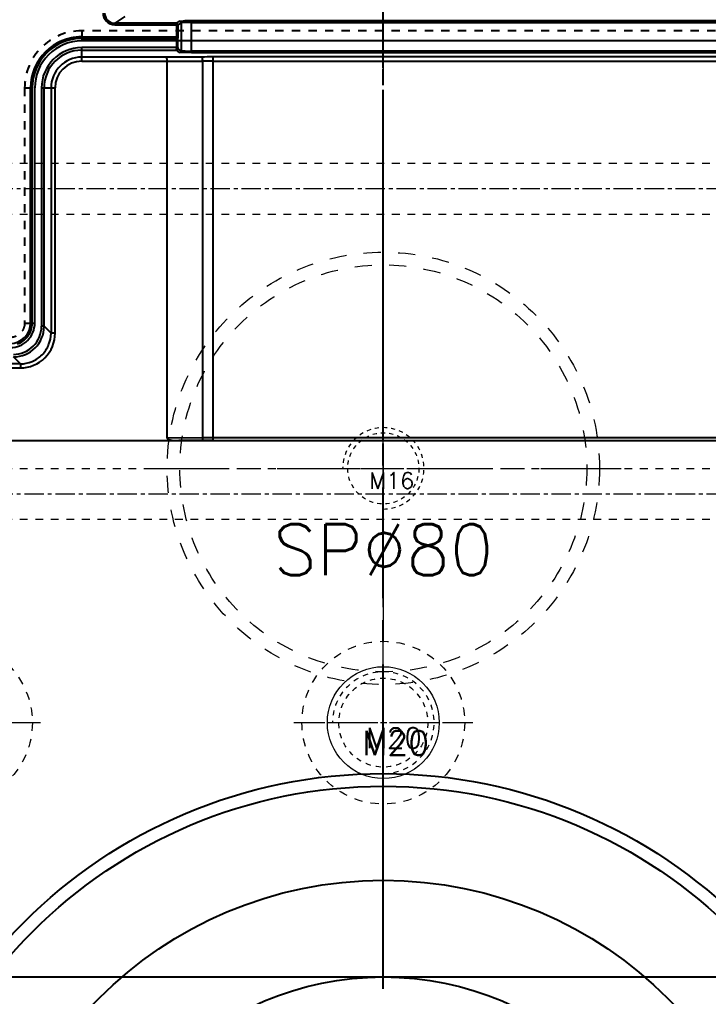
# Model space of a CAD drawing. Header units: millimetres. Extents: x -1265 to 1982, y -12197 to 1934.
# Drawn here: x -35.4 to 100.1, y -1435.3 to -1243.2 of the extents above; entities that cross this region are included whole.
import ezdxf
from ezdxf.enums import TextEntityAlignment as Align

# ---------------------------------------------------------------- set-up
doc = ezdxf.new("R2010")
doc.units = ezdxf.units.MM
doc.header["$LTSCALE"] = 16.335
doc.linetypes.add('CENTER', pattern=[0.6, 0.375, -0.075, 0.075, -0.075])
doc.linetypes.add('HIDDEN', pattern=[0.2, 0.1, -0.1])
doc.layers.get('0').update_dxf_attribs({"linetype": 'CONTINUOUS'})
for name, color, linetype, lineweight in [('cool', 153, 'HIDDEN', 9), ('moldbase', 7, 'CONTINUOUS', 20), ('screw', 33, 'CONTINUOUS', 13), ('sp', 193, 'CONTINUOUS', 9)]:
    doc.layers.add(name, color=color, linetype=linetype, lineweight=lineweight)
doc.layers.add('DEFAULT_2', color=8, linetype='HIDDEN')
doc.styles.add('TXT', font='txt.shx', dxfattribs={"bigfont": 'gbcbig.shx'})

# ---------------------------------------------------------------- blocks, each defined once
blk = doc.blocks.new('screw_m20_i')
at = {"layer": 'screw', "color": 1, "linetype": 'CENTER', "ltscale": 0.995164}
for p, q in [((0, -17.6), (0, 17.6)), ((-17.6, 0), (17.6, 0))]:
    blk.add_line(p, q, dxfattribs=at)
at = {"layer": 'screw', "color": 8, "linetype": 'HIDDEN', "ltscale": 0.995164}
blk.add_circle((0, 0), 16, dxfattribs=at)
at = {"layer": 'screw', "color": 33}
blk.add_circle((0, 0), 11, dxfattribs=at)
at = {"layer": 'screw', "color": 6, "style": 'TXT'}
blk.add_text('M20', height=4.8, dxfattribs=at).set_placement((-4.16, -6.4))
blk = doc.blocks.new('sp_80_th', base_point=(2819.12, -1039.66))
at = {"layer": 'sp', "color": 1, "linetype": 'CENTER', "ltscale": 2.643404}
for p, q in [((2819.12, -1086.41), (2819.12, -992.91)), ((2772.37, -1039.66), (2865.87, -1039.66))]:
    blk.add_line(p, q, dxfattribs=at)
at = {"layer": 'sp', "color": 193, "linetype": 'HIDDEN', "ltscale": 2.073258}
for radius in [42.5, 40]:
    blk.add_circle((2819.12, -1039.66), radius, dxfattribs=at)
at = {"layer": 'sp', "color": 6, "style": 'TXT'}
blk.add_text('SP%%c80', height=10, dxfattribs=at).set_placement((2819.12, -1055.66), align=Align.MIDDLE)
blk = doc.blocks.new('screw_m16_g')
at = {"layer": 'screw', "color": 1, "linetype": 'CENTER', "ltscale": 0.497582}
for p, q in [((0, -8.8), (0, 8.8)), ((-8.8, 0), (8.8, 0))]:
    blk.add_line(p, q, dxfattribs=at)
at = {"layer": 'screw', "color": 33, "linetype": 'HIDDEN', "ltscale": 0.497582}
blk.add_circle((0, 0), 7, dxfattribs=at)
at = {"layer": 'screw', "color": 92, "linetype": 'HIDDEN', "ltscale": 0.497582}
blk.add_arc((0, 0), 8, 270, 180, dxfattribs=at)
at = {"layer": 'screw', "color": 6, "style": 'TXT'}
blk.add_text('M16', height=3.2, dxfattribs=at).set_placement((-2.72, -4))
blk = doc.blocks.new('06')
at = {"layer": 'cool', "ltscale": 0.932966}
for p, q in [((-3287.69, 1844.03), (-2736.35, 1844.03)), ((-3287.69, 1834.03), (-2736.35, 1834.03))]:
    blk.add_line(p, q, dxfattribs=at)
at = {"layer": 'cool', "color": 1, "linetype": 'CENTER', "ltscale": 0.621977}
blk.add_line((-3302.02, 1839.03), (-2722.02, 1839.03), dxfattribs=at)
blk = doc.blocks.new('screw_m20_g')
at = {"layer": 'screw', "color": 1, "linetype": 'CENTER', "ltscale": 0.621977}
for p, q in [((0, -11), (0, 11)), ((-11, 0), (11, 0))]:
    blk.add_line(p, q, dxfattribs=at)
at = {"layer": 'screw', "linetype": 'HIDDEN', "ltscale": 0.621977}
blk.add_circle((0, 0), 8.75, dxfattribs=at)
at = {"layer": 'screw', "color": 92, "linetype": 'HIDDEN', "ltscale": 0.621977}
blk.add_arc((0, 0), 10, 270, 180, dxfattribs=at)
at = {"layer": 'screw', "color": 6, "style": 'TXT'}
blk.add_text('M20', height=4, dxfattribs=at).set_placement((-3.4, -5))

msp = doc.modelspace()

# ---------------------------------------------------------------- linework, layer by layer
at = {"color": 1, "linetype": 'CENTER', "ltscale": 3.545271}
msp.add_line((36.154, -1426.434), (36.154, -836.434), dxfattribs=at)
at = {"color": 1, "linetype": 'CENTER', "ltscale": 2.593646}
msp.add_line((36.154, -1325.976), (36.154, -906.891), dxfattribs=at)
at = {"color": 7, "linetype": 'Continuous'}
for p, q in [((-14.67, -1242.608), (-16.639, -1243.921)), ((-4.509, -1243.921), (-16.639, -1243.921)), ((-16.639, -1244.222), (-16.639, -1243.921)), ((-16.638, -1244.222), (-4.207, -1244.222)), ((-4.509, -1243.921), (-3.896, -1243.513)), ((-4.509, -1243.921), (-4.509, -1246.581)), ((-3.665, -1243.861), (-4.207, -1244.222)), ((-4.207, -1246.878), (-4.207, -1244.222)), ((-3.595, -1243.814), (-3.595, -1249.348)), ((209.568, -1243.474), (-1.586, -1243.474)), ((-1.586, -1249.689), (-1.586, -1243.474)), ((-1.586, -1243.775), (209.568, -1243.775)), ((-23.143, -1246.581), (-4.509, -1246.581)), ((-23.127, -1246.899), (-23.127, -1246.642)), ((-23.127, -1246.899), (-4.251, -1246.899)), ((238.678, -1247.399), (-23.127, -1247.399)), ((-4.54, -1246.899), (-4.54, -1248.722)), ((-4.239, -1248.722), (-4.239, -1246.899)), ((-4.239, -1248.722), (-23.141, -1248.722)), ((-23.141, -1251.391), (-23.141, -1248.722)), ((-23.141, -1249.224), (-4.535, -1249.224)), ((-3.896, -1249.65), (-4.535, -1249.224)), ((-4.234, -1248.923), (-3.665, -1249.302)), ((209.568, -1249.388), (-1.586, -1249.388)), ((-1.586, -1249.689), (209.568, -1249.689)), ((-23.142, -1251.391), (0.578, -1251.366)), ((0.411, -1250.562), (-23.141, -1250.587)), ((-6.429, -1251.391), (-6.429, -1325.486)), ((0.578, -1251.366), (0.578, -1325.447)), ((115.313, -1250.558), (2.667, -1250.558)), ((2.667, -1325.944), (2.667, -1250.558)), ((2.667, -1251.362), (116.116, -1251.362)), ((-33.191, -1302.862), (-33.191, -1256.63)), ((-32.874, -1302.878), (-32.874, -1256.646)), ((-32.374, -1302.878), (-32.374, -1256.645)), ((-31.051, -1256.631), (-28.381, -1256.631)), ((-31.051, -1256.631), (-31.051, -1303.495)), ((-30.549, -1303.495), (-30.549, -1256.631)), ((-29.185, -1256.631), (-29.185, -1304.858)), ((-28.381, -1304.858), (-28.381, -1256.631)), ((-32.874, -1302.878), (-33.131, -1302.878)), ((-30.549, -1303.495), (-31.051, -1303.495)), ((-30.549, -1303.495), (-29.185, -1304.858)), ((-28.381, -1304.858), (-29.185, -1304.858)), ((-35.214, -1310.887), (-36.578, -1309.524)), ((-35.214, -1310.887), (-86.946, -1310.887)), ((-86.946, -1311.691), (-35.214, -1311.691)), ((-35.214, -1310.887), (-35.214, -1311.691)), ((-167.361, -1325.976), (240.674, -1325.976)), ((0.578, -1325.447), (-6.429, -1325.486)), ((0.682, -1325.95), (-4.074, -1325.976)), ((187.292, -1325.442), (2.667, -1325.442)), ((2.667, -1325.944), (187.292, -1325.944)), ((-171.846, -1431.434), (-15.314, -1431.434)), ((87.621, -1431.434), (244.154, -1431.434))]:
    msp.add_line(p, q, dxfattribs=at)
at = {"color": 1, "linetype": 'CENTER', "ltscale": 6.219773}
msp.add_line((36.154, -1601.434), (36.154, -1381.434), dxfattribs=at)
msp.add_line((-173.846, -1431.434), (246.154, -1431.434))
for radius in [100, 97.5, 79, 60]:
    msp.add_circle((36.154, -1491.434), radius)
at = {"color": 7, "linetype": 'Continuous'}
for centre, radius, start, end in [((-16.639, -1241.911), 2.311, 180.00376, 270.01586), ((-16.639, -1241.912), 2.009, 179.99612, 270.01806), ((-3.897, -1243.814), 0.302, 0.02613, 89.96296), ((-2.011, -1315.016), 71.54, 90.36167, 90.95102), ((-1.851, -1306.147), 62.371, 90.45096, 91.04474), ((-1.605, -1365.405), 121.932, 89.99116, 90.40327), ((-1.587, -1338.484), 94.709, 89.99924, 90.45671), ((-23.128, -1256.645), 9.746, 89.99404, 180.00596), ((-23.128, -1256.645), 9.246, 89.99855, 180.00145), ((-23.141, -1256.631), 7.91, 90, 180), ((-23.141, -1256.631), 7.407, 90, 180), ((36.963, -1248.731), 41.503, 179.98726, 180.33061), ((-3.897, -1249.348), 0.302, 270.03704, 359.97387), ((-1.596, -1156.989), 92.399, 269.53757, 270.00648), ((-23.141, -1256.631), 6.044, 90, 180), ((-23.141, -1256.631), 5.24, 90.00527, 180), ((2.651, -1856.368), 605.81, 89.998538, 90.21191), ((2.664, -1777.221), 525.86, 89.99969, 90.2273), ((-37.195, -1302.878), 4.821, 269.99749, 0.00252), ((-36.578, -1303.495), 6.029, 270.00197, 359.99803), ((-36.577, -1303.495), 5.526, 269.99449, 0.00552), ((-37.227, -1302.873), 4.353, 342.00937, 359.9352), ((-37.15, -1302.878), 4.776, 358.66675, 359.99946), ((-37.196, -1302.877), 4.322, 288.0676, 341.93018), ((-35.214, -1304.858), 6.833, 269.99815, 0.00185), ((2.652, -1719.303), 393.861, 89.99782, 90.30171), ((2.663, -1685.345), 359.4, 89.99946, 90.31584)]:
    msp.add_arc(centre, radius, start, end, dxfattribs=at)
for centre, major_axis, ratio, start_param, end_param in [((-23.14, -1256.633), (7.109, -7.109), 0.9996955, 2.3563275, 3.9268578), ((-37.212, -1302.861), (2.843, -2.843), 0.9996955, 5.4979234, 7.0684472), ((-4.012, -1325.474), (2.418, 0.013), 0.2078557, 3.140436, 4.6856244)]:
    msp.add_ellipse(centre, major_axis=major_axis, ratio=ratio, start_param=start_param, end_param=end_param, dxfattribs=at)
for points in [[(-4.358, -1243.961), (-4.403, -1243.935), (-4.457, -1243.921), (-4.509, -1243.921)], [(-4.277, -1249.077), (-4.25, -1249.031), (-4.234, -1248.976), (-4.234, -1248.923)]]:
    msp.add_open_spline(points, degree=3, dxfattribs=at)
for points, knots in [([(-4.207, -1244.222), (-4.207, -1244.17), (-4.235, -1244.064), (-4.313, -1243.987), (-4.358, -1243.961)], [0, 0, 0, 0, 0.4999978, 1, 1, 1, 1]), ([(-3.896, -1243.513), (-3.892, -1243.51), (-3.872, -1243.509), (-3.835, -1243.504), (-3.776, -1243.501), (-3.658, -1243.495), (-3.463, -1243.49), (-3.295, -1243.487), (-3.199, -1243.485)], [0, 0, 0, 0, 0.0244535, 0.0791293, 0.1636221, 0.2773251, 0.5884099, 1, 1, 1, 1]), ([(-2.988, -1243.786), (-3.071, -1243.788), (-3.217, -1243.792), (-3.386, -1243.797), (-3.489, -1243.803), (-3.541, -1243.805), (-3.573, -1243.81), (-3.591, -1243.811), (-3.595, -1243.814)], [0, 0, 0, 0, 0.4094467, 0.71903, 0.8333103, 0.9189656, 0.9748298, 1, 1, 1, 1]), ([(-4.509, -1246.581), (-4.425, -1246.581), (-4.268, -1246.657), (-4.209, -1246.81), (-4.207, -1246.878)], [0, 0, 0, 0, 0.5540815, 1, 1, 1, 1]), ([(-4.535, -1249.224), (-4.538, -1249.219), (-4.534, -1249.193), (-4.54, -1249.145), (-4.538, -1249.066), (-4.539, -1249.005), (-4.539, -1248.97)], [0, 0, 0, 0, 0.0754474, 0.2768489, 0.5920063, 1, 1, 1, 1]), ([(-4.535, -1249.224), (-4.511, -1249.224), (-4.41, -1249.21), (-4.316, -1249.144), (-4.277, -1249.077)], [0, 0, 0, 0, 0.2400635, 1, 1, 1, 1]), ([(-4.239, -1248.722), (-4.239, -1248.747), (-4.238, -1248.792), (-4.24, -1248.856), (-4.232, -1248.893), (-4.238, -1248.919), (-4.234, -1248.923)], [0, 0, 0, 0, 0.3731901, 0.690358, 0.9122888, 1, 1, 1, 1]), ([(-3.701, -1249.665), (-3.747, -1249.663), (-3.808, -1249.662), (-3.872, -1249.654), (-3.892, -1249.653), (-3.896, -1249.65)], [0, 0, 0, 0, 0.7148592, 0.911983, 1, 1, 1, 1]), ([(-3.199, -1249.678), (-3.249, -1249.677), (-3.416, -1249.674), (-3.584, -1249.67), (-3.701, -1249.665)], [0, 0, 0, 0, 0.3003847, 1, 1, 1, 1]), ([(-3.595, -1249.348), (-3.587, -1249.354), (-3.55, -1249.353), (-3.483, -1249.362), (-3.371, -1249.365), (-3.226, -1249.371), (-3.045, -1249.375), (-2.747, -1249.381), (-2.509, -1249.383), (-2.342, -1249.384)], [0, 0, 0, 0, 0.0238632, 0.0807726, 0.1689077, 0.2862851, 0.4308979, 0.6006068, 1, 1, 1, 1]), ([(-1.586, -1249.689), (-1.733, -1249.689), (-2.271, -1249.688), (-2.809, -1249.684), (-3.199, -1249.678)], [0, 0, 0, 0, 0.2744506, 1, 1, 1, 1]), ([(-6.514, -1250.587), (-6.506, -1250.589), (-6.492, -1250.615), (-6.479, -1250.66), (-6.465, -1250.736), (-6.448, -1250.879), (-6.433, -1251.102), (-6.429, -1251.29), (-6.429, -1251.392)], [0, 0, 0, 0, 0.0295536, 0.0904548, 0.1837646, 0.307135, 0.6262436, 1, 1, 1, 1]), ([(0.411, -1250.562), (0.44, -1250.564), (0.495, -1250.662), (0.537, -1250.825), (0.569, -1251.08), (0.577, -1251.267), (0.578, -1251.366)], [0, 0, 0, 0, 0.105391, 0.3256508, 0.6486457, 1, 1, 1, 1]), ([(-35.214, -1310.887), (-34.43, -1310.887), (-32.849, -1310.562), (-30.836, -1309.236), (-29.511, -1307.223), (-29.185, -1305.643), (-29.185, -1304.858)], [0, 0, 0, 0, 0.2501771, 0.5, 0.7498225, 1, 1, 1, 1]), ([(0.578, -1325.447), (0.578, -1325.511), (0.583, -1325.627), (0.604, -1325.785), (0.629, -1325.887), (0.663, -1325.947), (0.682, -1325.95)], [0, 0, 0, 0, 0.3606136, 0.6717179, 0.8903183, 1, 1, 1, 1])]:
    msp.add_open_spline(points, degree=3, knots=knots, dxfattribs=at)
at = {"layer": 'DEFAULT_2', "color": 8, "linetype": 'HIDDEN'}
for p, q in [((-3.595, -1243.814), (-3.665, -1243.861)), ((238.678, -1245.399), (-23.128, -1245.399)), ((-23.128, -1245.399), (-23.127, -1246.642)), ((-23.127, -1246.597), (-23.143, -1246.581)), ((-23.127, -1246.899), (-23.128, -1247.399)), ((-4.54, -1246.597), (-4.516, -1246.581)), ((-4.54, -1246.597), (-4.54, -1246.899)), ((-4.239, -1246.899), (-4.207, -1246.878)), ((-3.665, -1249.302), (-3.595, -1249.348)), ((-34.374, -1256.645), (-32.374, -1256.645)), ((-34.374, -1256.645), (-34.374, -1302.878)), ((-33.175, -1256.646), (-33.191, -1256.63)), ((-34.374, -1302.878), (-33.131, -1302.878)), ((-33.191, -1302.862), (-33.175, -1302.878)), ((-32.874, -1302.878), (-32.374, -1302.878))]:
    msp.add_line(p, q, dxfattribs=at)
for centre, radius, start, end in [((-23.128, -1256.645), 11.246, 90, 180), ((-23.127, -1256.645), 10.048, 90.59153, 179.40847), ((-23.127, -1256.546), 9.949, 90.00035, 90.6007), ((-23.226, -1256.646), 9.949, 179.3993, 179.99965)]:
    msp.add_arc(centre, radius, start, end, dxfattribs=at)
for points in [[(-4.39, -1246.637), (-4.435, -1246.612), (-4.488, -1246.597), (-4.54, -1246.597)], [(-33.376, -1304.119), (-33.246, -1303.72), (-33.175, -1303.297), (-33.175, -1302.878)]]:
    msp.add_open_spline(points, degree=3, dxfattribs=at)
for points, knots in [([(-4.239, -1246.899), (-4.239, -1246.847), (-4.267, -1246.741), (-4.345, -1246.663), (-4.39, -1246.637)], [0, 0, 0, 0, 0.4999978, 1, 1, 1, 1]), ([(-34.374, -1302.878), (-34.372, -1303.245), (-34.523, -1303.987), (-35.15, -1304.927), (-36.089, -1305.551), (-36.829, -1305.701), (-37.195, -1305.699)], [0, 0, 0, 0, 0.2501544, 0.5007761, 0.7509667, 1, 1, 1, 1]), ([(-35.954, -1306.697), (-35.36, -1306.502), (-34.24, -1305.832), (-33.57, -1304.713), (-33.376, -1304.119)], [0, 0, 0, 0, 0.5000004, 1, 1, 1, 1])]:
    msp.add_open_spline(points, degree=3, knots=knots, dxfattribs=at)
at = {"layer": 'moldbase', "color": 1, "linetype": 'CENTER', "ltscale": 5.597796}
msp.add_line((36.154, -726.434), (36.154, -1626.434), dxfattribs=at)

# ---------------------------------------------------------------- block references
for p in [(3048.174, -3115.462), (3048.174, -3175.462)]:
    msp.add_blockref('06', p)
at = {"layer": 'screw'}
for name, p in [('screw_m16_g', (36.154, -1331.434)), ('screw_m20_i', (-48.846, -1381.434)), ('screw_m20_i', (36.154, -1381.434)), ('screw_m20_g', (36.154, -1381.434))]:
    msp.add_blockref(name, p, dxfattribs=at)
at = {"layer": 'sp'}
msp.add_blockref('sp_80_th', (36.154, -1331.434), dxfattribs=at)

doc.saveas('drawing.dxf')
